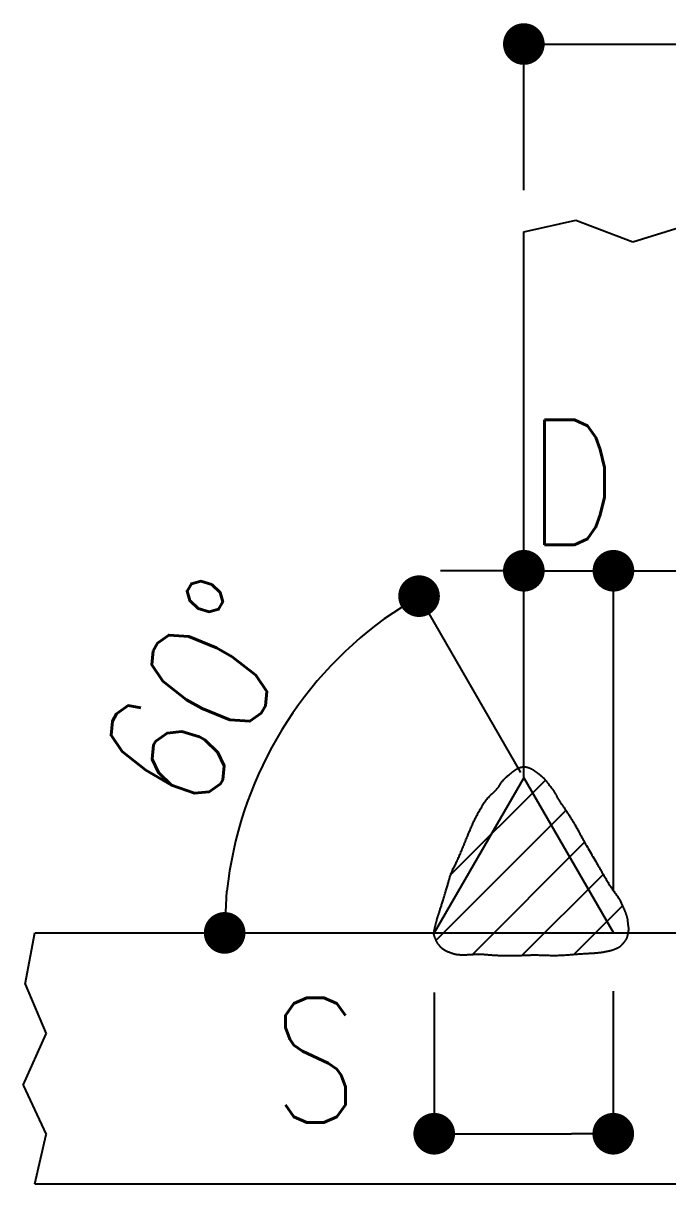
# Model space of a CAD drawing. Header units: millimetres. Extents: x 0 to 29624, y 0 to 14691.
# Drawn here: x 6298.2 to 6422, y 3283.2 to 3506.1 of the extents above; entities that cross this region are included whole.
import ezdxf

# ---------------------------------------------------------------- set-up
doc = ezdxf.new("R2010")
doc.units = ezdxf.units.MM
doc.header["$LTSCALE"] = 5
doc.layers.get('0').update_dxf_attribs({"color": 255})
doc.layers.add('寸法', color=4, linetype='Continuous')
doc.layers.add('金物', color=142, linetype='Continuous')
doc.styles.add('04setumei', font='simplex.shx', dxfattribs={"width": 0.7, "height": 2.5, "bigfont": 'extfont2.shx'})

# ---------------------------------------------------------------- blocks, each defined once
blk = doc.blocks.new('_Dot')
at = {"color": 0, "linetype": 'ByBlock', "lineweight": -2}
blk.add_line((-0.5, 0), (-1, 0), dxfattribs=at)
at = {"color": 0, "linetype": 'ByBlock', "const_width": 0.5}
blk.add_lwpolyline([(-0.25, 0, 1), (0.25, 0, 1)], format="xyb", close=True, dxfattribs=at)

msp = doc.modelspace()

# ---------------------------------------------------------------- linework, layer by layer
at = {"layer": '寸法'}
for p, q in [((6394.346, 3474.012), (6394.346, 3502.063)), ((6402.346, 3502.063), (6437.973, 3502.063)), ((6386.346, 3400.91), (6378.346, 3400.91)), ((6394.346, 3369.175), (6394.346, 3400.91)), ((6394.346, 3400.91), (6411.555, 3400.91)), ((6411.555, 3339.368), (6411.555, 3400.91)), ((6419.555, 3400.91), (6427.555, 3400.91)), ((6393.788, 3362.142), (6374.221, 3396.033)), ((6394.346, 3361.175), (6377.137, 3331.368)), ((6390.668, 3360.994), (6390.757, 3361.082)), ((6390.757, 3361.082), (6390.849, 3361.169)), ((6390.849, 3361.169), (6390.942, 3361.255)), ((6390.942, 3361.255), (6391.036, 3361.339)), ((6391.036, 3361.339), (6391.131, 3361.422)), ((6391.131, 3361.422), (6391.226, 3361.503)), ((6391.226, 3361.503), (6391.321, 3361.583)), ((6391.321, 3361.583), (6391.414, 3361.66)), ((6391.414, 3361.66), (6391.507, 3361.735)), ((6391.507, 3361.735), (6391.596, 3361.808)), ((6391.596, 3361.808), (6391.683, 3361.878)), ((6391.683, 3361.878), (6391.767, 3361.946)), ((6391.767, 3361.946), (6391.847, 3362.011)), ((6391.847, 3362.011), (6391.922, 3362.072)), ((6391.922, 3362.072), (6391.992, 3362.13)), ((6391.992, 3362.13), (6392.058, 3362.185)), ((6392.058, 3362.185), (6392.12, 3362.237)), ((6392.12, 3362.237), (6392.179, 3362.285)), ((6392.179, 3362.285), (6392.235, 3362.33)), ((6392.235, 3362.33), (6392.288, 3362.372)), ((6392.288, 3362.372), (6392.338, 3362.412)), ((6392.338, 3362.412), (6392.386, 3362.45)), ((6392.386, 3362.45), (6392.432, 3362.485)), ((6392.432, 3362.485), (6392.476, 3362.518)), ((6392.476, 3362.518), (6392.519, 3362.55)), ((6392.519, 3362.55), (6392.561, 3362.58)), ((6392.561, 3362.58), (6392.601, 3362.609)), ((6392.601, 3362.609), (6392.641, 3362.637)), ((6392.641, 3362.637), (6392.68, 3362.664)), ((6392.68, 3362.664), (6392.72, 3362.691)), ((6392.72, 3362.691), (6392.759, 3362.717)), ((6392.759, 3362.717), (6392.799, 3362.743)), ((6392.799, 3362.743), (6392.838, 3362.768)), ((6392.838, 3362.768), (6392.875, 3362.792)), ((6392.875, 3362.792), (6392.912, 3362.813)), ((6392.912, 3362.813), (6392.947, 3362.833)), ((6392.947, 3362.833), (6392.981, 3362.852)), ((6392.981, 3362.852), (6393.013, 3362.869)), ((6393.013, 3362.869), (6393.045, 3362.885)), ((6393.045, 3362.885), (6393.077, 3362.9)), ((6393.077, 3362.9), (6393.107, 3362.915)), ((6393.107, 3362.915), (6393.138, 3362.928)), ((6393.138, 3362.928), (6393.167, 3362.942)), ((6393.167, 3362.942), (6393.197, 3362.954)), ((6393.197, 3362.954), (6393.227, 3362.967)), ((6393.227, 3362.967), (6393.257, 3362.98)), ((6393.257, 3362.98), (6393.287, 3362.992)), ((6393.287, 3362.992), (6393.318, 3363.005)), ((6393.318, 3363.005), (6393.349, 3363.018)), ((6393.349, 3363.018), (6393.381, 3363.032)), ((6393.381, 3363.032), (6393.412, 3363.045)), ((6393.412, 3363.045), (6393.444, 3363.058)), ((6393.444, 3363.058), (6393.475, 3363.071)), ((6393.475, 3363.071), (6393.506, 3363.083)), ((6393.506, 3363.083), (6393.537, 3363.095)), ((6393.537, 3363.095), (6393.568, 3363.108)), ((6393.568, 3363.108), (6393.599, 3363.119)), ((6393.599, 3363.119), (6393.629, 3363.13)), ((6393.629, 3363.13), (6393.66, 3363.141)), ((6393.66, 3363.141), (6393.69, 3363.151)), ((6393.69, 3363.151), (6393.721, 3363.161)), ((6393.721, 3363.161), (6393.751, 3363.17)), ((6393.751, 3363.17), (6393.78, 3363.179)), ((6393.78, 3363.179), (6393.81, 3363.187)), ((6393.81, 3363.187), (6393.84, 3363.195)), ((6393.84, 3363.195), (6393.87, 3363.202)), ((6393.87, 3363.202), (6393.899, 3363.208)), ((6393.899, 3363.208), (6393.927, 3363.214)), ((6393.927, 3363.214), (6393.954, 3363.22)), ((6393.954, 3363.22), (6393.982, 3363.224)), ((6393.982, 3363.224), (6394.009, 3363.228)), ((6394.009, 3363.228), (6394.035, 3363.232)), ((6394.035, 3363.232), (6394.061, 3363.235)), ((6394.061, 3363.235), (6394.088, 3363.238)), ((6394.088, 3363.238), (6394.115, 3363.24)), ((6394.115, 3363.24), (6394.142, 3363.242)), ((6394.142, 3363.242), (6394.169, 3363.244)), ((6394.169, 3363.244), (6394.197, 3363.245)), ((6394.197, 3363.245), (6394.225, 3363.246)), ((6394.225, 3363.246), (6394.254, 3363.247)), ((6394.254, 3363.247), (6394.283, 3363.247)), ((6394.283, 3363.247), (6394.314, 3363.247)), ((6394.314, 3363.247), (6394.346, 3363.247)), ((6394.346, 3363.247), (6394.378, 3363.247)), ((6394.346, 3361.175), (6411.555, 3331.368)), ((6394.378, 3363.247), (6394.41, 3363.247)), ((6394.41, 3363.247), (6394.442, 3363.247)), ((6394.442, 3363.247), (6394.474, 3363.248)), ((6394.474, 3363.248), (6394.506, 3363.248)), ((6394.506, 3363.248), (6394.539, 3363.248)), ((6394.539, 3363.248), (6394.572, 3363.248)), ((6394.572, 3363.248), (6394.606, 3363.247)), ((6394.606, 3363.247), (6394.641, 3363.246)), ((6394.641, 3363.246), (6394.676, 3363.244)), ((6394.676, 3363.244), (6394.713, 3363.24)), ((6394.713, 3363.24), (6394.751, 3363.236)), ((6394.751, 3363.236), (6394.791, 3363.23)), ((6394.791, 3363.23), (6394.832, 3363.223)), ((6394.832, 3363.223), (6394.875, 3363.215)), ((6394.875, 3363.215), (6394.919, 3363.204)), ((6394.919, 3363.204), (6394.966, 3363.192)), ((6394.966, 3363.192), (6395.016, 3363.178)), ((6395.016, 3363.178), (6395.068, 3363.162)), ((6395.068, 3363.162), (6395.124, 3363.144)), ((6395.124, 3363.144), (6395.183, 3363.125)), ((6395.183, 3363.125), (6395.243, 3363.104)), ((6395.243, 3363.104), (6395.306, 3363.081)), ((6395.306, 3363.081), (6395.369, 3363.058)), ((6395.369, 3363.058), (6395.433, 3363.034)), ((6395.433, 3363.034), (6395.497, 3363.009)), ((6395.497, 3363.009), (6395.561, 3362.983)), ((6395.561, 3362.983), (6395.625, 3362.957)), ((6395.625, 3362.957), (6395.687, 3362.93)), ((6395.687, 3362.93), (6395.748, 3362.904)), ((6395.748, 3362.904), (6395.807, 3362.877)), ((6395.807, 3362.877), (6395.863, 3362.851)), ((6395.863, 3362.851), (6395.917, 3362.825)), ((6395.917, 3362.825), (6395.967, 3362.799)), ((6395.967, 3362.799), (6396.013, 3362.774)), ((6396.013, 3362.774), (6396.057, 3362.749)), ((6396.057, 3362.749), (6396.099, 3362.724)), ((6396.099, 3362.724), (6396.138, 3362.698)), ((6396.138, 3362.698), (6396.175, 3362.673)), ((6396.175, 3362.673), (6396.211, 3362.648)), ((6396.211, 3362.648), (6396.246, 3362.622)), ((6396.246, 3362.622), (6396.28, 3362.596)), ((6396.28, 3362.596), (6396.314, 3362.569)), ((6396.314, 3362.569), (6396.347, 3362.542)), ((6396.347, 3362.542), (6396.382, 3362.514)), ((6396.382, 3362.514), (6396.416, 3362.486)), ((6396.416, 3362.486), (6396.451, 3362.458)), ((6396.451, 3362.458), (6396.488, 3362.428)), ((6396.488, 3362.428), (6396.527, 3362.398)), ((6396.527, 3362.398), (6396.567, 3362.367)), ((6396.567, 3362.367), (6396.61, 3362.335)), ((6396.61, 3362.335), (6396.654, 3362.302)), ((6396.654, 3362.302), (6396.7, 3362.269)), ((6396.7, 3362.269), (6396.746, 3362.236)), ((6396.746, 3362.236), (6396.794, 3362.202)), ((6396.794, 3362.202), (6396.842, 3362.168)), ((6396.842, 3362.168), (6396.891, 3362.134)), ((6396.891, 3362.134), (6396.941, 3362.098)), ((6396.941, 3362.098), (6396.991, 3362.063)), ((6396.991, 3362.063), (6397.042, 3362.026)), ((6397.042, 3362.026), (6397.094, 3361.988)), ((6397.094, 3361.988), (6397.146, 3361.949)), ((6397.146, 3361.949), (6397.198, 3361.909)), ((6397.198, 3361.909), (6397.251, 3361.868)), ((6397.251, 3361.868), (6397.305, 3361.826)), ((6397.305, 3361.826), (6397.359, 3361.783)), ((6397.359, 3361.783), (6397.413, 3361.738)), ((6397.413, 3361.738), (6397.468, 3361.691)), ((6397.468, 3361.691), (6397.522, 3361.645)), ((6397.522, 3361.645), (6397.574, 3361.6)), ((6397.574, 3361.6), (6397.626, 3361.557)), ((6397.626, 3361.557), (6397.678, 3361.514)), ((6397.678, 3361.514), (6397.73, 3361.471)), ((6397.73, 3361.471), (6397.781, 3361.428)), ((6397.781, 3361.428), (6397.834, 3361.383)), ((6397.834, 3361.383), (6397.887, 3361.336)), ((6397.887, 3361.336), (6397.942, 3361.287)), ((6397.942, 3361.287), (6397.998, 3361.234)), ((6397.998, 3361.234), (6398.057, 3361.178)), ((6398.057, 3361.178), (6398.117, 3361.117)), ((6398.117, 3361.117), (6398.181, 3361.051)), ((6398.181, 3361.051), (6398.247, 3360.98)), ((6380.291, 3342.505), (6398.488, 3360.702)), ((6388.904, 3358.722), (6389.024, 3358.843)), ((6389.024, 3358.843), (6389.138, 3358.964)), ((6389.138, 3358.964), (6389.244, 3359.084)), ((6389.244, 3359.084), (6389.344, 3359.202)), ((6389.344, 3359.202), (6389.436, 3359.318)), ((6389.436, 3359.318), (6389.522, 3359.431)), ((6389.522, 3359.431), (6389.603, 3359.542)), ((6389.603, 3359.542), (6389.679, 3359.651)), ((6389.679, 3359.651), (6389.751, 3359.757)), ((6389.751, 3359.757), (6389.82, 3359.862)), ((6389.82, 3359.862), (6389.886, 3359.964)), ((6389.886, 3359.964), (6389.951, 3360.064)), ((6389.951, 3360.064), (6390.015, 3360.163)), ((6390.015, 3360.163), (6390.079, 3360.26)), ((6390.079, 3360.26), (6390.143, 3360.356)), ((6390.143, 3360.356), (6390.208, 3360.45)), ((6390.208, 3360.45), (6390.276, 3360.543)), ((6390.276, 3360.543), (6390.347, 3360.635)), ((6390.347, 3360.635), (6390.421, 3360.726)), ((6390.421, 3360.726), (6390.499, 3360.816)), ((6390.499, 3360.816), (6390.582, 3360.905)), ((6390.582, 3360.905), (6390.668, 3360.994)), ((6398.247, 3360.98), (6398.317, 3360.902)), ((6398.317, 3360.902), (6398.391, 3360.818)), ((6398.391, 3360.818), (6398.468, 3360.726)), ((6398.468, 3360.726), (6398.552, 3360.625)), ((6398.552, 3360.625), (6398.643, 3360.513)), ((6398.643, 3360.513), (6398.739, 3360.393)), ((6398.739, 3360.393), (6398.841, 3360.264)), ((6398.841, 3360.264), (6398.947, 3360.129)), ((6398.947, 3360.129), (6399.056, 3359.988)), ((6399.056, 3359.988), (6399.166, 3359.843)), ((6399.166, 3359.843), (6399.279, 3359.695)), ((6399.279, 3359.695), (6399.391, 3359.546)), ((6399.391, 3359.546), (6399.503, 3359.396)), ((6399.503, 3359.396), (6399.613, 3359.247)), ((6399.613, 3359.247), (6399.72, 3359.1)), ((6399.72, 3359.1), (6399.824, 3358.956)), ((6399.824, 3358.956), (6399.923, 3358.817)), ((6399.923, 3358.817), (6400.017, 3358.683)), ((6386.872, 3356.565), (6386.997, 3356.741)), ((6386.997, 3356.741), (6387.125, 3356.91)), ((6387.125, 3356.91), (6387.257, 3357.073)), ((6387.257, 3357.073), (6387.393, 3357.231)), ((6387.393, 3357.231), (6387.531, 3357.385)), ((6387.531, 3357.385), (6387.671, 3357.534)), ((6387.671, 3357.534), (6387.813, 3357.678)), ((6387.813, 3357.678), (6387.955, 3357.819)), ((6387.955, 3357.819), (6388.097, 3357.956)), ((6388.097, 3357.956), (6388.239, 3358.09)), ((6388.239, 3358.09), (6388.378, 3358.22)), ((6388.378, 3358.22), (6388.515, 3358.349)), ((6388.515, 3358.349), (6388.649, 3358.475)), ((6388.649, 3358.475), (6388.779, 3358.599)), ((6388.779, 3358.599), (6388.904, 3358.722)), ((6400.017, 3358.683), (6400.104, 3358.557)), ((6400.104, 3358.557), (6400.184, 3358.439)), ((6400.184, 3358.439), (6400.255, 3358.329)), ((6400.255, 3358.329), (6400.321, 3358.224)), ((6400.321, 3358.224), (6400.379, 3358.124)), ((6400.379, 3358.124), (6400.433, 3358.028)), ((6400.433, 3358.028), (6400.483, 3357.937)), ((6400.483, 3357.937), (6400.528, 3357.848)), ((6400.528, 3357.848), (6400.571, 3357.761)), ((6400.571, 3357.761), (6400.613, 3357.676)), ((6400.613, 3357.676), (6400.653, 3357.591)), ((6400.653, 3357.591), (6400.693, 3357.508)), ((6400.693, 3357.508), (6400.734, 3357.423)), ((6400.734, 3357.423), (6400.777, 3357.337)), ((6400.777, 3357.337), (6400.821, 3357.249)), ((6400.821, 3357.249), (6400.869, 3357.159)), ((6400.869, 3357.159), (6400.922, 3357.066)), ((6400.922, 3357.066), (6400.978, 3356.969)), ((6400.978, 3356.969), (6401.041, 3356.867)), ((6401.041, 3356.867), (6401.109, 3356.762)), ((6401.109, 3356.762), (6401.179, 3356.658)), ((6401.179, 3356.658), (6401.25, 3356.552)), ((6377.442, 3329.921), (6402.422, 3354.901)), ((6385.536, 3354.313), (6385.652, 3354.53)), ((6385.652, 3354.53), (6385.77, 3354.747)), ((6385.77, 3354.747), (6385.888, 3354.962)), ((6385.888, 3354.962), (6386.008, 3355.176)), ((6386.008, 3355.176), (6386.129, 3355.387)), ((6386.129, 3355.387), (6386.251, 3355.595)), ((6386.251, 3355.595), (6386.374, 3355.799)), ((6386.374, 3355.799), (6386.498, 3355.999)), ((6386.498, 3355.999), (6386.622, 3356.194)), ((6386.622, 3356.194), (6386.747, 3356.383)), ((6386.747, 3356.383), (6386.872, 3356.565)), ((6401.25, 3356.552), (6401.324, 3356.446)), ((6401.324, 3356.446), (6401.4, 3356.339)), ((6401.4, 3356.339), (6401.477, 3356.231)), ((6401.477, 3356.231), (6401.557, 3356.121)), ((6401.557, 3356.121), (6401.639, 3356.01)), ((6401.639, 3356.01), (6401.722, 3355.897)), ((6401.722, 3355.897), (6401.806, 3355.781)), ((6401.806, 3355.781), (6401.892, 3355.663)), ((6401.892, 3355.663), (6401.979, 3355.542)), ((6401.979, 3355.542), (6402.067, 3355.419)), ((6402.067, 3355.419), (6402.156, 3355.292)), ((6402.156, 3355.292), (6402.246, 3355.161)), ((6402.246, 3355.161), (6402.338, 3355.027)), ((6402.338, 3355.027), (6402.43, 3354.889)), ((6402.43, 3354.889), (6402.523, 3354.747)), ((6402.523, 3354.747), (6402.619, 3354.601)), ((6402.619, 3354.601), (6402.717, 3354.452)), ((6402.717, 3354.452), (6402.816, 3354.298)), ((6384.384, 3351.975), (6384.479, 3352.187)), ((6384.479, 3352.187), (6384.575, 3352.399)), ((6384.575, 3352.399), (6384.674, 3352.61)), ((6384.674, 3352.61), (6384.774, 3352.821)), ((6384.774, 3352.821), (6384.877, 3353.031)), ((6384.877, 3353.031), (6384.981, 3353.24)), ((6384.981, 3353.24), (6385.088, 3353.451)), ((6385.088, 3353.451), (6385.197, 3353.664)), ((6385.197, 3353.664), (6385.309, 3353.879)), ((6385.309, 3353.879), (6385.422, 3354.096)), ((6385.422, 3354.096), (6385.536, 3354.313)), ((6402.816, 3354.298), (6402.918, 3354.142)), ((6402.918, 3354.142), (6403.021, 3353.983)), ((6403.021, 3353.983), (6403.124, 3353.821)), ((6403.124, 3353.821), (6403.229, 3353.656)), ((6403.229, 3353.656), (6403.335, 3353.489)), ((6403.335, 3353.489), (6403.441, 3353.321)), ((6403.441, 3353.321), (6403.547, 3353.15)), ((6403.547, 3353.15), (6403.654, 3352.979)), ((6403.654, 3352.979), (6403.76, 3352.806)), ((6403.76, 3352.806), (6403.866, 3352.632)), ((6403.866, 3352.632), (6403.971, 3352.457)), ((6403.971, 3352.457), (6404.076, 3352.282)), ((6404.076, 3352.282), (6404.179, 3352.106)), ((6383.48, 3349.846), (6383.57, 3350.058)), ((6383.57, 3350.058), (6383.659, 3350.271)), ((6383.659, 3350.271), (6383.748, 3350.484)), ((6383.748, 3350.484), (6383.837, 3350.697)), ((6383.837, 3350.697), (6383.927, 3350.911)), ((6383.927, 3350.911), (6384.017, 3351.124)), ((6384.017, 3351.124), (6384.107, 3351.337)), ((6384.107, 3351.337), (6384.198, 3351.55)), ((6384.198, 3351.55), (6384.29, 3351.762)), ((6384.29, 3351.762), (6384.384, 3351.975)), ((6404.179, 3352.106), (6404.28, 3351.933)), ((6404.28, 3351.933), (6404.378, 3351.761)), ((6404.378, 3351.761), (6404.473, 3351.591)), ((6404.473, 3351.591), (6404.567, 3351.423)), ((6404.567, 3351.423), (6404.66, 3351.254)), ((6404.66, 3351.254), (6404.752, 3351.084)), ((6404.752, 3351.084), (6404.844, 3350.912)), ((6404.844, 3350.912), (6404.937, 3350.738)), ((6404.937, 3350.738), (6405.032, 3350.561)), ((6405.032, 3350.561), (6405.129, 3350.38)), ((6405.129, 3350.38), (6405.228, 3350.194)), ((6405.228, 3350.194), (6405.332, 3350.002)), ((6405.332, 3350.002), (6405.44, 3349.803)), ((6382.511, 3347.481), (6382.597, 3347.696)), ((6382.597, 3347.696), (6382.684, 3347.911)), ((6382.684, 3347.911), (6382.771, 3348.127)), ((6382.771, 3348.127), (6382.858, 3348.343)), ((6382.858, 3348.343), (6382.945, 3348.559)), ((6382.945, 3348.559), (6383.033, 3348.776)), ((6383.033, 3348.776), (6383.121, 3348.991)), ((6383.121, 3348.991), (6383.21, 3349.206)), ((6383.21, 3349.206), (6383.3, 3349.42)), ((6383.3, 3349.42), (6383.39, 3349.633)), ((6383.39, 3349.633), (6383.48, 3349.846)), ((6384.493, 3327.237), (6406.02, 3348.765)), ((6405.44, 3349.803), (6405.553, 3349.597)), ((6405.553, 3349.597), (6405.672, 3349.383)), ((6405.672, 3349.383), (6405.797, 3349.159)), ((6405.797, 3349.159), (6405.928, 3348.926)), ((6405.928, 3348.926), (6406.069, 3348.679)), ((6406.069, 3348.679), (6406.219, 3348.417)), ((6406.219, 3348.417), (6406.377, 3348.142)), ((6406.377, 3348.142), (6406.542, 3347.856)), ((6406.542, 3347.856), (6406.713, 3347.56)), ((6381.54, 3345.232), (6381.633, 3345.43)), ((6381.633, 3345.43), (6381.726, 3345.628)), ((6381.726, 3345.628), (6381.816, 3345.827)), ((6381.816, 3345.827), (6381.905, 3346.026)), ((6381.905, 3346.026), (6381.992, 3346.227)), ((6381.992, 3346.227), (6382.079, 3346.431)), ((6382.079, 3346.431), (6382.166, 3346.637)), ((6382.166, 3346.637), (6382.252, 3346.846)), ((6382.252, 3346.846), (6382.338, 3347.056)), ((6382.338, 3347.056), (6382.425, 3347.268)), ((6382.425, 3347.268), (6382.511, 3347.481)), ((6406.713, 3347.56), (6406.888, 3347.258)), ((6406.888, 3347.258), (6407.067, 3346.95)), ((6407.067, 3346.95), (6407.249, 3346.638)), ((6407.249, 3346.638), (6407.431, 3346.324)), ((6407.431, 3346.324), (6407.613, 3346.012)), ((6407.613, 3346.012), (6407.795, 3345.701)), ((6407.795, 3345.701), (6407.973, 3345.395)), ((6380.56, 3343.182), (6380.637, 3343.355)), ((6380.637, 3343.355), (6380.718, 3343.532)), ((6380.718, 3343.532), (6380.802, 3343.712)), ((6380.802, 3343.712), (6380.889, 3343.895)), ((6380.889, 3343.895), (6380.978, 3344.08)), ((6380.978, 3344.08), (6381.07, 3344.267)), ((6381.07, 3344.267), (6381.162, 3344.457)), ((6381.162, 3344.457), (6381.256, 3344.648)), ((6381.256, 3344.648), (6381.351, 3344.842)), ((6381.351, 3344.842), (6381.445, 3345.036)), ((6381.445, 3345.036), (6381.54, 3345.232)), ((6407.973, 3345.395), (6408.148, 3345.095)), ((6408.148, 3345.095), (6408.319, 3344.803)), ((6408.319, 3344.803), (6408.483, 3344.521)), ((6408.483, 3344.521), (6408.641, 3344.252)), ((6408.641, 3344.252), (6408.791, 3343.996)), ((6408.791, 3343.996), (6408.933, 3343.752)), ((6408.933, 3343.752), (6409.072, 3343.514)), ((6409.072, 3343.514), (6409.206, 3343.283)), ((6409.206, 3343.283), (6409.337, 3343.057)), ((6379.817, 3340.888), (6379.858, 3341.035)), ((6379.858, 3341.035), (6379.896, 3341.177)), ((6379.896, 3341.177), (6379.933, 3341.313)), ((6379.933, 3341.313), (6379.968, 3341.447)), ((6379.968, 3341.447), (6380.004, 3341.578)), ((6380.004, 3341.578), (6380.04, 3341.709)), ((6380.04, 3341.709), (6380.076, 3341.839)), ((6380.076, 3341.839), (6380.115, 3341.97)), ((6380.115, 3341.97), (6380.157, 3342.104)), ((6380.157, 3342.104), (6380.2, 3342.241)), ((6380.2, 3342.241), (6380.248, 3342.382)), ((6380.248, 3342.382), (6380.3, 3342.529)), ((6380.3, 3342.529), (6380.357, 3342.683)), ((6380.357, 3342.683), (6380.419, 3342.844)), ((6380.419, 3342.844), (6380.488, 3343.011)), ((6380.488, 3343.011), (6380.56, 3343.182)), ((6394.054, 3327.064), (6409.598, 3342.607)), ((6409.337, 3343.057), (6409.464, 3342.837)), ((6409.464, 3342.837), (6409.589, 3342.622)), ((6409.589, 3342.622), (6409.711, 3342.412)), ((6409.711, 3342.412), (6409.83, 3342.207)), ((6409.83, 3342.207), (6409.947, 3342.005)), ((6409.947, 3342.005), (6410.064, 3341.807)), ((6410.064, 3341.807), (6410.178, 3341.613)), ((6410.178, 3341.613), (6410.292, 3341.422)), ((6410.292, 3341.422), (6410.405, 3341.233)), ((6410.405, 3341.233), (6410.518, 3341.047)), ((6410.518, 3341.047), (6410.63, 3340.863)), ((6379.115, 3338.539), (6379.182, 3338.761)), ((6379.182, 3338.761), (6379.248, 3338.982)), ((6379.248, 3338.982), (6379.314, 3339.202)), ((6379.314, 3339.202), (6379.38, 3339.418)), ((6379.38, 3339.418), (6379.443, 3339.629)), ((6379.443, 3339.629), (6379.505, 3339.835)), ((6379.505, 3339.835), (6379.565, 3340.034)), ((6379.565, 3340.034), (6379.623, 3340.224)), ((6379.623, 3340.224), (6379.677, 3340.404)), ((6379.677, 3340.404), (6379.728, 3340.574)), ((6379.728, 3340.574), (6379.774, 3340.735)), ((6379.774, 3340.735), (6379.817, 3340.888)), ((6410.63, 3340.863), (6410.744, 3340.68)), ((6410.744, 3340.68), (6410.858, 3340.498)), ((6410.858, 3340.498), (6410.973, 3340.319)), ((6410.973, 3340.319), (6411.088, 3340.144)), ((6411.088, 3340.144), (6411.205, 3339.973)), ((6411.205, 3339.973), (6411.321, 3339.806)), ((6411.321, 3339.806), (6411.436, 3339.642)), ((6411.436, 3339.642), (6411.551, 3339.481)), ((6411.551, 3339.481), (6411.666, 3339.323)), ((6411.666, 3339.323), (6411.778, 3339.168)), ((6411.778, 3339.168), (6411.89, 3339.015)), ((6411.89, 3339.015), (6411.999, 3338.863)), ((6411.999, 3338.863), (6412.106, 3338.713)), ((6378.457, 3336.401), (6378.51, 3336.565)), ((6378.51, 3336.565), (6378.563, 3336.732)), ((6378.563, 3336.732), (6378.616, 3336.903)), ((6378.616, 3336.903), (6378.672, 3337.081)), ((6378.672, 3337.081), (6378.73, 3337.27)), ((6378.73, 3337.27), (6378.79, 3337.467)), ((6378.79, 3337.467), (6378.853, 3337.672)), ((6378.853, 3337.672), (6378.917, 3337.883)), ((6378.917, 3337.883), (6378.982, 3338.098)), ((6378.982, 3338.098), (6379.048, 3338.318)), ((6379.048, 3338.318), (6379.115, 3338.539)), ((6403.971, 3327.246), (6413.298, 3336.572)), ((6412.106, 3338.713), (6412.211, 3338.565)), ((6412.211, 3338.565), (6412.312, 3338.418)), ((6412.312, 3338.418), (6412.41, 3338.271)), ((6412.41, 3338.271), (6412.505, 3338.125)), ((6412.505, 3338.125), (6412.596, 3337.979)), ((6412.596, 3337.979), (6412.683, 3337.833)), ((6412.683, 3337.833), (6412.765, 3337.687)), ((6412.765, 3337.687), (6412.845, 3337.539)), ((6412.845, 3337.539), (6412.921, 3337.392)), ((6412.921, 3337.392), (6412.994, 3337.244)), ((6412.994, 3337.244), (6413.064, 3337.097)), ((6413.064, 3337.097), (6413.132, 3336.951)), ((6413.132, 3336.951), (6413.197, 3336.807)), ((6413.197, 3336.807), (6413.259, 3336.664)), ((6413.259, 3336.664), (6413.319, 3336.523)), ((6413.319, 3336.523), (6413.376, 3336.385)), ((6377.756, 3334.228), (6377.783, 3334.32)), ((6377.783, 3334.32), (6377.812, 3334.418)), ((6377.812, 3334.418), (6377.844, 3334.521)), ((6377.844, 3334.521), (6377.878, 3334.631)), ((6377.878, 3334.631), (6377.914, 3334.744)), ((6377.914, 3334.744), (6377.952, 3334.861)), ((6377.952, 3334.861), (6377.991, 3334.982)), ((6377.991, 3334.982), (6378.032, 3335.107)), ((6378.032, 3335.107), (6378.074, 3335.235)), ((6378.074, 3335.235), (6378.118, 3335.367)), ((6378.118, 3335.367), (6378.163, 3335.503)), ((6378.163, 3335.503), (6378.209, 3335.643)), ((6378.209, 3335.643), (6378.257, 3335.787)), ((6378.257, 3335.787), (6378.306, 3335.935)), ((6378.306, 3335.935), (6378.355, 3336.087)), ((6378.355, 3336.087), (6378.406, 3336.242)), ((6378.406, 3336.242), (6378.457, 3336.401)), ((6413.376, 3336.385), (6413.431, 3336.251)), ((6413.431, 3336.251), (6413.484, 3336.119)), ((6413.484, 3336.119), (6413.536, 3335.992)), ((6413.536, 3335.992), (6413.585, 3335.869)), ((6413.585, 3335.869), (6413.633, 3335.75)), ((6413.633, 3335.75), (6413.679, 3335.636)), ((6413.679, 3335.636), (6413.723, 3335.529)), ((6413.723, 3335.529), (6413.765, 3335.427)), ((6413.765, 3335.427), (6413.805, 3335.332)), ((6413.805, 3335.332), (6413.841, 3335.243)), ((6413.841, 3335.243), (6413.875, 3335.158)), ((6413.875, 3335.158), (6413.907, 3335.079)), ((6413.907, 3335.079), (6413.936, 3335.003)), ((6413.936, 3335.003), (6413.964, 3334.931)), ((6413.964, 3334.931), (6413.99, 3334.861)), ((6413.99, 3334.861), (6414.014, 3334.794)), ((6414.014, 3334.794), (6414.036, 3334.728)), ((6414.036, 3334.728), (6414.057, 3334.664)), ((6414.057, 3334.664), (6414.078, 3334.599)), ((6414.078, 3334.599), (6414.097, 3334.535)), ((6414.097, 3334.535), (6414.116, 3334.47)), ((6414.116, 3334.47), (6414.134, 3334.404)), ((6414.134, 3334.404), (6414.152, 3334.336)), ((6414.152, 3334.336), (6414.169, 3334.265)), ((6377.198, 3332.043), (6377.21, 3332.096)), ((6377.21, 3332.096), (6377.222, 3332.151)), ((6377.222, 3332.151), (6377.234, 3332.206)), ((6377.234, 3332.206), (6377.247, 3332.264)), ((6377.247, 3332.264), (6377.261, 3332.322)), ((6377.261, 3332.322), (6377.275, 3332.382)), ((6377.275, 3332.382), (6377.289, 3332.444)), ((6377.289, 3332.444), (6377.304, 3332.506)), ((6377.304, 3332.506), (6377.319, 3332.57)), ((6377.319, 3332.57), (6377.334, 3332.635)), ((6377.334, 3332.635), (6377.35, 3332.7)), ((6377.35, 3332.7), (6377.367, 3332.767)), ((6377.367, 3332.767), (6377.383, 3332.834)), ((6377.383, 3332.834), (6377.4, 3332.902)), ((6377.4, 3332.902), (6377.417, 3332.97)), ((6377.417, 3332.97), (6377.435, 3333.039)), ((6377.435, 3333.039), (6377.452, 3333.108)), ((6377.452, 3333.108), (6377.47, 3333.177)), ((6377.47, 3333.177), (6377.488, 3333.247)), ((6377.488, 3333.247), (6377.507, 3333.316)), ((6377.507, 3333.316), (6377.524, 3333.382)), ((6377.524, 3333.382), (6377.541, 3333.447)), ((6377.541, 3333.447), (6377.557, 3333.511)), ((6377.557, 3333.511), (6377.574, 3333.575)), ((6377.574, 3333.575), (6377.591, 3333.639)), ((6377.591, 3333.639), (6377.608, 3333.704)), ((6377.608, 3333.704), (6377.626, 3333.77)), ((6377.626, 3333.77), (6377.644, 3333.839)), ((6377.644, 3333.839), (6377.664, 3333.909)), ((6377.664, 3333.909), (6377.684, 3333.983)), ((6377.684, 3333.983), (6377.706, 3334.06)), ((6377.706, 3334.06), (6377.73, 3334.142)), ((6377.73, 3334.142), (6377.756, 3334.228)), ((6414.169, 3334.265), (6414.186, 3334.193)), ((6414.186, 3334.193), (6414.2, 3334.122)), ((6414.2, 3334.122), (6414.213, 3334.052)), ((6414.213, 3334.052), (6414.225, 3333.981)), ((6414.225, 3333.981), (6414.235, 3333.912)), ((6414.235, 3333.912), (6414.244, 3333.843)), ((6414.244, 3333.843), (6414.251, 3333.774)), ((6414.251, 3333.774), (6414.259, 3333.705)), ((6414.259, 3333.705), (6414.265, 3333.636)), ((6414.265, 3333.636), (6414.271, 3333.567)), ((6414.271, 3333.567), (6414.277, 3333.498)), ((6414.277, 3333.498), (6414.283, 3333.429)), ((6414.283, 3333.429), (6414.289, 3333.359)), ((6414.289, 3333.359), (6414.295, 3333.289)), ((6414.295, 3333.289), (6414.302, 3333.219)), ((6414.302, 3333.219), (6414.31, 3333.147)), ((6414.31, 3333.147), (6414.318, 3333.076)), ((6414.318, 3333.076), (6414.327, 3333.002)), ((6414.327, 3333.002), (6414.337, 3332.928)), ((6414.337, 3332.928), (6414.348, 3332.851)), ((6414.348, 3332.851), (6414.359, 3332.774)), ((6414.359, 3332.774), (6414.371, 3332.696)), ((6414.371, 3332.696), (6414.382, 3332.617)), ((6414.382, 3332.617), (6414.394, 3332.538)), ((6414.394, 3332.538), (6414.405, 3332.46)), ((6414.405, 3332.46), (6414.416, 3332.382)), ((6414.416, 3332.382), (6414.427, 3332.304)), ((6414.427, 3332.304), (6414.436, 3332.228)), ((6414.436, 3332.228), (6414.445, 3332.153)), ((6414.445, 3332.153), (6414.452, 3332.08)), ((6414.452, 3332.08), (6414.458, 3332.009)), ((6377.049, 3331.123), (6377.05, 3331.148)), ((6377.05, 3331.099), (6377.049, 3331.123)), ((6377.05, 3331.148), (6377.051, 3331.173)), ((6377.05, 3331.075), (6377.05, 3331.099)), ((6377.05, 3331.075), (6377.052, 3331.049)), ((6377.051, 3331.173), (6377.053, 3331.198)), ((6377.052, 3331.049), (6377.054, 3331.023)), ((6377.053, 3331.198), (6377.056, 3331.224)), ((6377.054, 3331.023), (6377.058, 3330.997)), ((6377.056, 3331.224), (6377.058, 3331.252)), ((6377.058, 3331.252), (6377.062, 3331.281)), ((6377.058, 3330.997), (6377.062, 3330.968)), ((6377.062, 3331.281), (6377.065, 3331.312)), ((6377.062, 3330.968), (6377.067, 3330.938)), ((6377.065, 3331.312), (6377.069, 3331.345)), ((6377.067, 3330.938), (6377.074, 3330.906)), ((6377.069, 3331.345), (6377.074, 3331.38)), ((6377.074, 3331.38), (6377.078, 3331.417)), ((6377.074, 3330.906), (6377.081, 3330.873)), ((6377.078, 3331.417), (6377.084, 3331.455)), ((6377.081, 3330.873), (6377.089, 3330.839)), ((6377.084, 3331.455), (6377.09, 3331.494)), ((6377.089, 3330.839), (6377.098, 3330.805)), ((6377.09, 3331.494), (6377.096, 3331.534)), ((6377.096, 3331.534), (6377.103, 3331.575)), ((6377.098, 3330.805), (6377.108, 3330.77)), ((6377.103, 3331.575), (6377.11, 3331.617)), ((6377.108, 3330.77), (6377.119, 3330.736)), ((6377.11, 3331.617), (6377.118, 3331.66)), ((6377.118, 3331.66), (6377.127, 3331.704)), ((6377.119, 3330.736), (6377.131, 3330.7)), ((6377.127, 3331.704), (6377.136, 3331.749)), ((6377.131, 3330.7), (6377.143, 3330.664)), ((6377.136, 3331.749), (6377.145, 3331.795)), ((6377.143, 3330.664), (6377.156, 3330.627)), ((6377.145, 3331.795), (6377.155, 3331.843)), ((6377.155, 3331.843), (6377.165, 3331.891)), ((6377.156, 3330.627), (6377.17, 3330.589)), ((6377.165, 3331.891), (6377.176, 3331.941)), ((6377.17, 3330.589), (6377.185, 3330.551)), ((6377.176, 3331.941), (6377.187, 3331.991)), ((6377.185, 3330.551), (6377.2, 3330.511)), ((6377.187, 3331.991), (6377.198, 3332.043)), ((6377.2, 3330.511), (6377.217, 3330.471)), ((6377.217, 3330.471), (6377.234, 3330.43)), ((6377.234, 3330.43), (6377.252, 3330.388)), ((6377.252, 3330.388), (6377.271, 3330.344)), ((6377.271, 3330.344), (6377.291, 3330.3)), ((6377.291, 3330.3), (6377.311, 3330.254)), ((6377.311, 3330.254), (6377.331, 3330.207)), ((6377.331, 3330.207), (6377.35, 3330.159)), ((6377.35, 3330.159), (6377.37, 3330.11)), ((6377.37, 3330.11), (6377.389, 3330.061)), ((6377.389, 3330.061), (6377.408, 3330.01)), ((6377.408, 3330.01), (6377.428, 3329.958)), ((6377.428, 3329.958), (6377.449, 3329.905)), ((6377.449, 3329.905), (6377.471, 3329.851)), ((6377.471, 3329.851), (6377.495, 3329.797)), ((6413.805, 3329.824), (6413.847, 3329.88)), ((6413.847, 3329.88), (6413.889, 3329.935)), ((6413.889, 3329.935), (6413.928, 3329.99)), ((6413.928, 3329.99), (6413.966, 3330.045)), ((6413.966, 3330.045), (6414.002, 3330.099)), ((6414.002, 3330.099), (6414.036, 3330.151)), ((6414.036, 3330.151), (6414.067, 3330.202)), ((6414.067, 3330.202), (6414.095, 3330.251)), ((6414.095, 3330.251), (6414.12, 3330.299)), ((6414.12, 3330.299), (6414.142, 3330.345)), ((6414.142, 3330.345), (6414.162, 3330.39)), ((6414.162, 3330.39), (6414.18, 3330.435)), ((6414.18, 3330.435), (6414.195, 3330.478)), ((6414.195, 3330.478), (6414.209, 3330.521)), ((6414.209, 3330.521), (6414.222, 3330.564)), ((6414.222, 3330.564), (6414.234, 3330.606)), ((6414.234, 3330.606), (6414.244, 3330.648)), ((6414.244, 3330.648), (6414.253, 3330.69)), ((6414.253, 3330.69), (6414.263, 3330.732)), ((6414.263, 3330.732), (6414.271, 3330.775)), ((6414.271, 3330.775), (6414.28, 3330.818)), ((6414.28, 3330.818), (6414.289, 3330.861)), ((6414.289, 3330.861), (6414.298, 3330.904)), ((6414.298, 3330.904), (6414.307, 3330.949)), ((6414.307, 3330.949), (6414.318, 3330.994)), ((6414.318, 3330.994), (6414.329, 3331.04)), ((6414.329, 3331.04), (6414.341, 3331.084)), ((6414.341, 3331.084), (6414.352, 3331.128)), ((6414.352, 3331.128), (6414.364, 3331.172)), ((6414.364, 3331.172), (6414.376, 3331.216)), ((6414.376, 3331.216), (6414.388, 3331.259)), ((6414.388, 3331.259), (6414.399, 3331.303)), ((6414.399, 3331.303), (6414.41, 3331.348)), ((6414.41, 3331.348), (6414.42, 3331.393)), ((6414.42, 3331.393), (6414.43, 3331.44)), ((6414.43, 3331.44), (6414.439, 3331.488)), ((6414.439, 3331.488), (6414.447, 3331.537)), ((6414.447, 3331.537), (6414.454, 3331.587)), ((6414.454, 3331.587), (6414.459, 3331.64)), ((6414.458, 3332.009), (6414.463, 3331.941)), ((6414.459, 3331.64), (6414.463, 3331.695)), ((6414.463, 3331.941), (6414.466, 3331.875)), ((6414.463, 3331.695), (6414.466, 3331.752)), ((6414.466, 3331.875), (6414.467, 3331.812)), ((6414.466, 3331.752), (6414.467, 3331.812)), ((6377.495, 3329.797), (6377.52, 3329.741)), ((6377.52, 3329.741), (6377.548, 3329.685)), ((6377.548, 3329.685), (6377.578, 3329.628)), ((6377.578, 3329.628), (6377.611, 3329.57)), ((6377.611, 3329.57), (6377.647, 3329.511)), ((6377.647, 3329.511), (6377.686, 3329.452)), ((6377.686, 3329.452), (6377.729, 3329.392)), ((6377.729, 3329.392), (6377.776, 3329.331)), ((6377.776, 3329.331), (6377.827, 3329.269)), ((6377.827, 3329.269), (6377.879, 3329.204)), ((6377.879, 3329.204), (6377.933, 3329.137)), ((6377.933, 3329.137), (6377.989, 3329.069)), ((6377.989, 3329.069), (6378.048, 3329)), ((6378.048, 3329), (6378.109, 3328.929)), ((6378.109, 3328.929), (6378.173, 3328.858)), ((6378.173, 3328.858), (6378.239, 3328.787)), ((6378.239, 3328.787), (6378.308, 3328.715)), ((6378.308, 3328.715), (6378.381, 3328.643)), ((6378.381, 3328.643), (6378.456, 3328.572)), ((6378.456, 3328.572), (6378.536, 3328.502)), ((6378.536, 3328.502), (6378.619, 3328.433)), ((6378.619, 3328.433), (6378.705, 3328.366)), ((6378.705, 3328.366), (6378.795, 3328.3)), ((6378.795, 3328.3), (6378.889, 3328.237)), ((6378.889, 3328.237), (6378.987, 3328.175)), ((6378.987, 3328.175), (6379.091, 3328.115)), ((6379.091, 3328.115), (6379.2, 3328.054)), ((6379.2, 3328.054), (6379.315, 3327.994)), ((6379.315, 3327.994), (6379.435, 3327.933)), ((6379.435, 3327.933), (6379.559, 3327.873)), ((6379.559, 3327.873), (6379.687, 3327.813)), ((6379.687, 3327.813), (6379.818, 3327.755)), ((6379.818, 3327.755), (6379.951, 3327.698)), ((6379.951, 3327.698), (6380.087, 3327.642)), ((6380.087, 3327.642), (6380.225, 3327.589)), ((6408.826, 3327.593), (6408.979, 3327.612)), ((6408.979, 3327.612), (6409.129, 3327.632)), ((6409.129, 3327.632), (6409.274, 3327.652)), ((6409.274, 3327.652), (6409.416, 3327.673)), ((6409.416, 3327.673), (6409.554, 3327.695)), ((6409.554, 3327.695), (6409.688, 3327.717)), ((6409.688, 3327.717), (6409.817, 3327.74)), ((6409.817, 3327.74), (6409.943, 3327.763)), ((6409.943, 3327.763), (6410.066, 3327.786)), ((6410.066, 3327.786), (6410.185, 3327.809)), ((6410.185, 3327.809), (6410.301, 3327.833)), ((6410.301, 3327.833), (6410.412, 3327.856)), ((6410.412, 3327.856), (6410.52, 3327.879)), ((6410.52, 3327.879), (6410.625, 3327.902)), ((6410.625, 3327.902), (6410.726, 3327.924)), ((6410.726, 3327.924), (6410.824, 3327.946)), ((6410.824, 3327.946), (6410.917, 3327.968)), ((6410.917, 3327.968), (6411.004, 3327.99)), ((6411.004, 3327.99), (6411.086, 3328.011)), ((6411.086, 3328.011), (6411.163, 3328.032)), ((6411.163, 3328.032), (6411.235, 3328.054)), ((6411.235, 3328.054), (6411.304, 3328.075)), ((6411.304, 3328.075), (6411.369, 3328.096)), ((6411.369, 3328.096), (6411.43, 3328.117)), ((6411.43, 3328.117), (6411.49, 3328.138)), ((6411.49, 3328.138), (6411.548, 3328.16)), ((6411.548, 3328.16), (6411.604, 3328.182)), ((6411.604, 3328.182), (6411.659, 3328.203)), ((6411.659, 3328.203), (6411.714, 3328.226)), ((6411.714, 3328.226), (6411.769, 3328.248)), ((6411.769, 3328.248), (6411.824, 3328.271)), ((6411.824, 3328.271), (6411.881, 3328.294)), ((6411.881, 3328.294), (6411.939, 3328.318)), ((6411.939, 3328.318), (6411.998, 3328.342)), ((6411.998, 3328.342), (6412.056, 3328.367)), ((6412.056, 3328.367), (6412.113, 3328.391)), ((6412.113, 3328.391), (6412.171, 3328.415)), ((6412.171, 3328.415), (6412.227, 3328.439)), ((6412.227, 3328.439), (6412.283, 3328.464)), ((6412.283, 3328.464), (6412.337, 3328.489)), ((6412.337, 3328.489), (6412.391, 3328.514)), ((6412.391, 3328.514), (6412.444, 3328.54)), ((6412.444, 3328.54), (6412.496, 3328.566)), ((6412.496, 3328.566), (6412.547, 3328.593)), ((6412.547, 3328.593), (6412.597, 3328.62)), ((6412.597, 3328.62), (6412.647, 3328.648)), ((6412.647, 3328.648), (6412.694, 3328.676)), ((6412.694, 3328.676), (6412.741, 3328.705)), ((6412.741, 3328.705), (6412.787, 3328.734)), ((6412.787, 3328.734), (6412.831, 3328.764)), ((6412.831, 3328.764), (6412.874, 3328.795)), ((6412.874, 3328.795), (6412.914, 3328.826)), ((6412.914, 3328.826), (6412.953, 3328.856)), ((6412.953, 3328.856), (6412.99, 3328.888)), ((6412.99, 3328.888), (6413.026, 3328.919)), ((6413.026, 3328.919), (6413.06, 3328.951)), ((6413.06, 3328.951), (6413.093, 3328.984)), ((6413.093, 3328.984), (6413.126, 3329.017)), ((6413.126, 3329.017), (6413.158, 3329.051)), ((6413.158, 3329.051), (6413.19, 3329.085)), ((6413.19, 3329.085), (6413.222, 3329.121)), ((6413.222, 3329.121), (6413.255, 3329.158)), ((6413.255, 3329.158), (6413.287, 3329.195)), ((6413.287, 3329.195), (6413.32, 3329.234)), ((6413.32, 3329.234), (6413.354, 3329.275)), ((6413.354, 3329.275), (6413.389, 3329.316)), ((6413.389, 3329.316), (6413.426, 3329.359)), ((6413.426, 3329.359), (6413.464, 3329.404)), ((6413.464, 3329.404), (6413.504, 3329.451)), ((6413.504, 3329.451), (6413.545, 3329.5)), ((6413.545, 3329.5), (6413.588, 3329.552)), ((6413.588, 3329.552), (6413.631, 3329.604)), ((6413.631, 3329.604), (6413.674, 3329.658)), ((6413.674, 3329.658), (6413.718, 3329.712)), ((6413.718, 3329.712), (6413.762, 3329.768)), ((6413.762, 3329.768), (6413.805, 3329.824)), ((6380.225, 3327.589), (6380.364, 3327.538)), ((6380.364, 3327.538), (6380.503, 3327.489)), ((6380.503, 3327.489), (6380.642, 3327.443)), ((6380.642, 3327.443), (6380.781, 3327.4)), ((6380.781, 3327.4), (6380.919, 3327.361)), ((6380.919, 3327.361), (6381.055, 3327.326)), ((6381.055, 3327.326), (6381.189, 3327.295)), ((6381.189, 3327.295), (6381.322, 3327.268)), ((6381.322, 3327.268), (6381.456, 3327.245)), ((6381.456, 3327.245), (6381.59, 3327.227)), ((6381.59, 3327.227), (6381.725, 3327.211)), ((6381.725, 3327.211), (6381.861, 3327.199)), ((6381.861, 3327.199), (6381.996, 3327.19)), ((6381.996, 3327.19), (6382.133, 3327.183)), ((6382.133, 3327.183), (6382.269, 3327.179)), ((6382.269, 3327.179), (6382.406, 3327.177)), ((6382.406, 3327.177), (6382.543, 3327.176)), ((6382.543, 3327.176), (6382.68, 3327.176)), ((6382.68, 3327.176), (6382.817, 3327.177)), ((6382.817, 3327.177), (6382.954, 3327.179)), ((6382.954, 3327.179), (6383.091, 3327.181)), ((6383.091, 3327.181), (6383.228, 3327.183)), ((6383.228, 3327.183), (6383.364, 3327.184)), ((6383.364, 3327.184), (6383.5, 3327.185)), ((6383.5, 3327.185), (6383.635, 3327.186)), ((6383.635, 3327.186), (6383.767, 3327.189)), ((6383.767, 3327.189), (6383.898, 3327.195)), ((6383.898, 3327.195), (6384.028, 3327.202)), ((6384.028, 3327.202), (6384.157, 3327.211)), ((6384.157, 3327.211), (6384.285, 3327.22)), ((6384.285, 3327.22), (6384.414, 3327.231)), ((6384.414, 3327.231), (6384.543, 3327.241)), ((6384.543, 3327.241), (6384.673, 3327.252)), ((6384.673, 3327.252), (6384.805, 3327.262)), ((6384.805, 3327.262), (6384.939, 3327.271)), ((6384.939, 3327.271), (6385.076, 3327.28)), ((6385.076, 3327.28), (6385.215, 3327.287)), ((6385.215, 3327.287), (6385.358, 3327.292)), ((6385.358, 3327.292), (6385.505, 3327.296)), ((6385.505, 3327.296), (6385.656, 3327.296)), ((6385.656, 3327.296), (6385.812, 3327.295)), ((6385.812, 3327.295), (6385.972, 3327.29)), ((6385.972, 3327.29), (6386.136, 3327.283)), ((6386.136, 3327.283), (6386.303, 3327.274)), ((6386.303, 3327.274), (6386.472, 3327.262)), ((6386.472, 3327.262), (6386.645, 3327.249)), ((6386.645, 3327.249), (6386.82, 3327.235)), ((6386.82, 3327.235), (6386.999, 3327.219)), ((6386.999, 3327.219), (6387.179, 3327.203)), ((6387.179, 3327.203), (6387.362, 3327.187)), ((6387.362, 3327.187), (6387.547, 3327.17)), ((6387.547, 3327.17), (6387.734, 3327.153)), ((6387.734, 3327.153), (6387.924, 3327.137)), ((6387.924, 3327.137), (6388.114, 3327.122)), ((6388.114, 3327.122), (6388.307, 3327.108)), ((6388.307, 3327.108), (6388.501, 3327.095)), ((6388.501, 3327.095), (6388.697, 3327.084)), ((6388.697, 3327.084), (6388.894, 3327.075)), ((6388.894, 3327.075), (6389.093, 3327.067)), ((6389.093, 3327.067), (6389.295, 3327.06)), ((6389.295, 3327.06), (6389.501, 3327.053)), ((6389.501, 3327.053), (6389.709, 3327.047)), ((6389.709, 3327.047), (6389.919, 3327.041)), ((6389.919, 3327.041), (6390.131, 3327.036)), ((6390.131, 3327.036), (6390.345, 3327.032)), ((6390.345, 3327.032), (6390.561, 3327.028)), ((6390.561, 3327.028), (6390.778, 3327.025)), ((6390.778, 3327.025), (6390.996, 3327.022)), ((6390.996, 3327.022), (6391.215, 3327.02)), ((6391.215, 3327.02), (6391.434, 3327.019)), ((6391.434, 3327.019), (6391.654, 3327.018)), ((6391.654, 3327.018), (6391.872, 3327.017)), ((6391.872, 3327.017), (6392.091, 3327.017)), ((6392.091, 3327.017), (6392.309, 3327.018)), ((6392.309, 3327.018), (6392.526, 3327.019)), ((6392.526, 3327.019), (6392.742, 3327.022)), ((6392.742, 3327.022), (6392.956, 3327.026)), ((6392.956, 3327.026), (6393.168, 3327.032)), ((6393.168, 3327.032), (6393.38, 3327.038)), ((6393.38, 3327.038), (6393.591, 3327.045)), ((6393.591, 3327.045), (6393.803, 3327.053)), ((6393.803, 3327.053), (6394.014, 3327.062)), ((6394.014, 3327.062), (6394.227, 3327.071)), ((6394.227, 3327.071), (6394.441, 3327.08)), ((6394.441, 3327.08), (6394.657, 3327.089)), ((6394.657, 3327.089), (6394.875, 3327.097)), ((6394.875, 3327.097), (6395.096, 3327.105)), ((6395.096, 3327.105), (6395.32, 3327.112)), ((6395.32, 3327.112), (6395.547, 3327.119)), ((6395.547, 3327.119), (6395.778, 3327.123)), ((6395.778, 3327.123), (6396.014, 3327.127)), ((6396.014, 3327.127), (6396.254, 3327.129)), ((6396.254, 3327.129), (6396.5, 3327.129)), ((6396.5, 3327.129), (6396.75, 3327.126)), ((6396.75, 3327.126), (6397.005, 3327.122)), ((6397.005, 3327.122), (6397.264, 3327.116)), ((6397.264, 3327.116), (6397.527, 3327.109)), ((6397.527, 3327.109), (6397.792, 3327.101)), ((6397.792, 3327.101), (6398.06, 3327.093)), ((6398.06, 3327.093), (6398.331, 3327.084)), ((6398.331, 3327.084), (6398.603, 3327.076)), ((6398.603, 3327.076), (6398.876, 3327.068)), ((6398.876, 3327.068), (6399.15, 3327.061)), ((6399.15, 3327.061), (6399.425, 3327.055)), ((6399.425, 3327.055), (6399.7, 3327.05)), ((6399.7, 3327.05), (6399.974, 3327.048)), ((6399.974, 3327.048), (6400.247, 3327.047)), ((6400.247, 3327.047), (6400.519, 3327.049)), ((6400.519, 3327.049), (6400.789, 3327.054)), ((6400.789, 3327.054), (6401.06, 3327.062)), ((6401.06, 3327.062), (6401.336, 3327.073)), ((6401.336, 3327.073), (6401.615, 3327.086)), ((6401.615, 3327.086), (6401.896, 3327.101)), ((6401.896, 3327.101), (6402.18, 3327.117)), ((6402.18, 3327.117), (6402.464, 3327.135)), ((6402.464, 3327.135), (6402.748, 3327.154)), ((6402.748, 3327.154), (6403.031, 3327.174)), ((6403.031, 3327.174), (6403.313, 3327.195)), ((6403.313, 3327.195), (6403.592, 3327.216)), ((6403.592, 3327.216), (6403.867, 3327.237)), ((6403.867, 3327.237), (6404.138, 3327.259)), ((6404.138, 3327.259), (6404.404, 3327.279)), ((6404.404, 3327.279), (6404.663, 3327.299)), ((6404.663, 3327.299), (6404.916, 3327.318)), ((6404.916, 3327.318), (6405.161, 3327.336)), ((6405.161, 3327.336), (6405.398, 3327.352)), ((6405.398, 3327.352), (6405.626, 3327.367)), ((6405.626, 3327.367), (6405.85, 3327.381)), ((6405.85, 3327.381), (6406.069, 3327.394)), ((6406.069, 3327.394), (6406.283, 3327.406)), ((6406.283, 3327.406), (6406.492, 3327.418)), ((6406.492, 3327.418), (6406.696, 3327.43)), ((6406.696, 3327.43), (6406.895, 3327.442)), ((6406.895, 3327.442), (6407.09, 3327.453)), ((6407.09, 3327.453), (6407.281, 3327.464)), ((6407.281, 3327.464), (6407.468, 3327.476)), ((6407.468, 3327.476), (6407.65, 3327.488)), ((6407.65, 3327.488), (6407.829, 3327.501)), ((6407.829, 3327.501), (6408.004, 3327.514)), ((6408.004, 3327.514), (6408.175, 3327.528)), ((6408.175, 3327.528), (6408.343, 3327.542)), ((6408.343, 3327.542), (6408.507, 3327.558)), ((6408.507, 3327.558), (6408.668, 3327.575)), ((6408.668, 3327.575), (6408.826, 3327.593)), ((6377.137, 3319.948), (6377.137, 3292.794)), ((6411.519, 3320.149), (6411.519, 3292.794)), ((6385.137, 3292.794), (6403.519, 3292.794))]:
    msp.add_line(p, q, dxfattribs=at)
msp.add_arc((6411.555, 3331.368), 74.668, 126.14192, 173.85836, dxfattribs=at)
at = {"layer": '金物'}
for p, q in [((6394.346, 3466.012), (6404.338, 3468.268)), ((6404.338, 3468.268), (6415.27, 3464.103)), ((6394.346, 3361.175), (6394.346, 3466.012)), ((6415.27, 3464.103), (6425.42, 3467.227)), ((6298.563, 3321.501), (6300.452, 3331.368)), ((6300.452, 3331.368), (6539.867, 3331.368)), ((6298.563, 3321.501), (6302.584, 3311.999)), ((6298.198, 3302.131), (6302.584, 3311.999)), ((6298.198, 3302.131), (6302.584, 3292.629)), ((6300.452, 3283.183), (6302.584, 3292.629)), ((6300.452, 3283.183), (6539.867, 3283.183))]:
    msp.add_line(p, q, dxfattribs=at)

# ---------------------------------------------------------------- block references
at = {"layer": '寸法', "xscale": 8, "yscale": 8, "zscale": 8}
for p, rotation in [((6394.346, 3502.063), 180), ((6411.555, 3400.91), 180), ((6374.221, 3396.033), 33.07110097030314), ((6336.887, 3331.368), 266.9291792530464), ((6377.137, 3292.794), 180)]:
    msp.add_blockref('_Dot', p, dxfattribs=dict(at, rotation=rotation))
for p in [(6394.346, 3400.91), (6411.519, 3292.794)]:
    msp.add_blockref('_Dot', p, dxfattribs=at)

# ---------------------------------------------------------------- texts
at = {"layer": '寸法', "style": '04setumei', "width": 0.8}
for s, p in [('D', (6395.032, 3405.91)), ('S', (6346.084, 3294.925))]:
    msp.add_text(s, height=24, dxfattribs=at).set_placement(p)
msp.add_text('60°', height=24, rotation=60.00014, dxfattribs=at).set_placement((6331.992, 3352.897))

doc.saveas('drawing.dxf')
